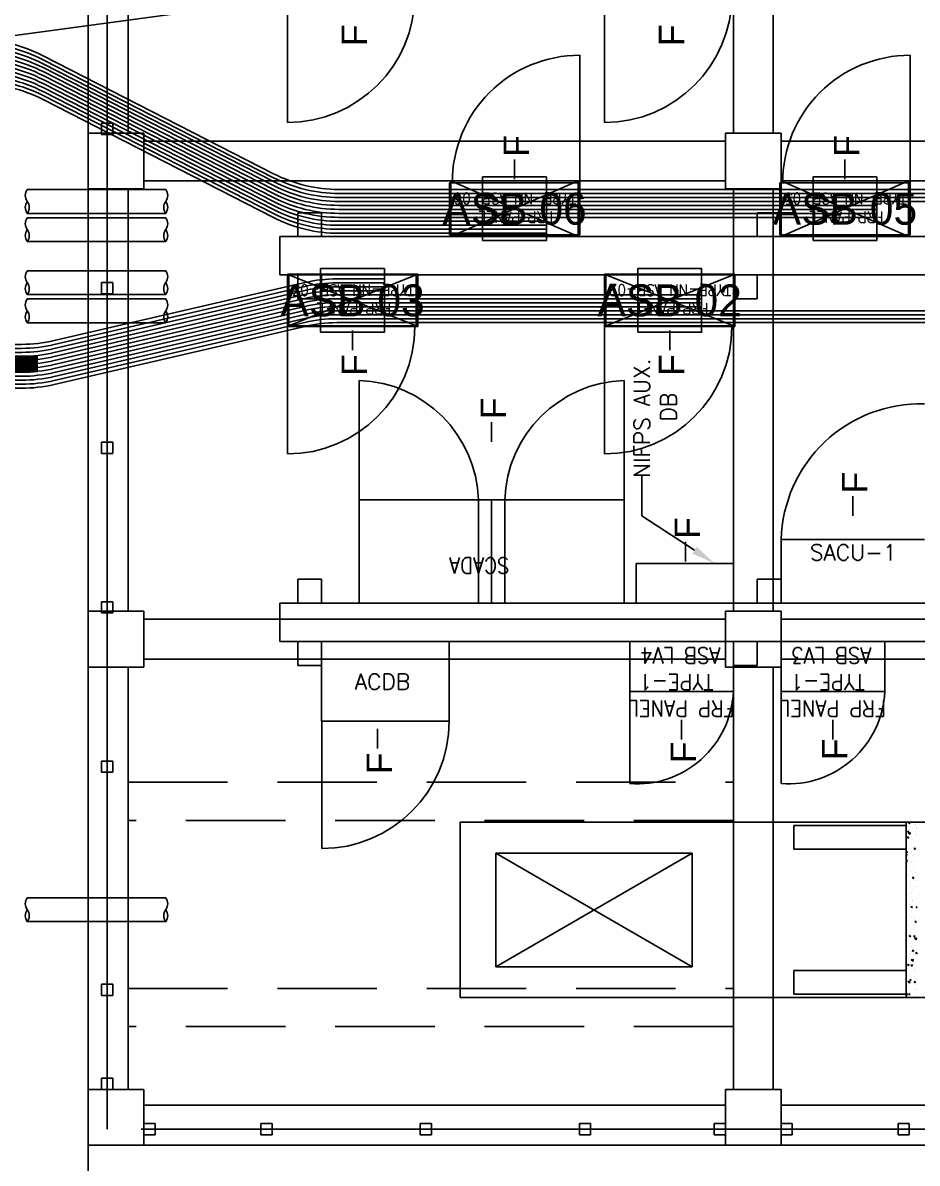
# Model space of a CAD drawing. Header units: metres. Extents: x 530177 to 530565, y 2673484 to 2673812.
# Drawn here: x 530359.53 to 530365.14, y 2673638.14 to 2673645.29 of the extents above; entities that cross this region are included whole.
import ezdxf
from ezdxf.enums import TextEntityAlignment as Align

# ---------------------------------------------------------------- set-up
doc = ezdxf.new("R2010")
doc.units = ezdxf.units.M
for name, pattern in [('DASHED', [0.75, 0.5, -0.25]), ('DASHED2', [0.375, 0.25, -0.125]), ('HIDDEN', [0.375, 0.25, -0.125]), ('PHANTOM', [63.5, 31.75, -6.35, 6.35, -6.35, 6.35, -6.35])]:
    doc.linetypes.add(name, pattern=pattern)
for name, color, linetype in [('1', 5, 'Continuous'), ('Excavation', 7, 'Continuous'), ('IDT', 7, 'Continuous'), ('LT Cable(AG) INV to LT Panel BL-21', 2, 'Continuous')]:
    doc.layers.add(name, color=color, linetype=linetype)
doc.styles.add('Arial', font='arial.ttf')
doc.styles.add('RomanS', font='romans.shx')
doc.styles.get("Standard").update_dxf_attribs({"font": 'Adani Regular.ttf'})
doc.linetypes.add('FOUNDATION LAYOUT$0$FENCELINE1', pattern='A,6.35,-2.54,[133,ltypeshp.shx,S=2.54,R=0,X=-2.54,Y=0],-2.54,25.4', length=36.83)

# ---------------------------------------------------------------- blocks, each defined once
blk = doc.blocks.new('ASB')
at = {"layer": '1', "color": 5}
blk.add_lwpolyline([(-0.2, -0.2), (0.2, -0.2), (0.2, 0.2), (-0.2, 0.2)], close=True, dxfattribs=at)
at = {"layer": '1', "color": 7}
blk.add_attdef('ID', text='', height=0.2, dxfattribs=at).set_placement((0, 0), align=Align.MIDDLE_CENTER)
blk = doc.blocks.new('IDT')
at = {"layer": 'IDT', "color": 8}
for p, q in [((25.902, 18.4101), (29.552, 18.4101)), ((29.552, 18.0601), (29.552, 18.4101)), ((29.552, 18.4101), (29.902, 18.4101)), ((29.902, 18.4101), (29.902, 18.0601)), ((29.902, 18.4101), (33.552, 18.4101)), ((33.552, 18.0601), (33.552, 18.4101)), ((33.552, 18.4101), (33.902, 18.4101)), ((33.902, 18.4101), (33.902, 18.0601)), ((28.7481, 18.3453), (28.7481, 18.2753)), ((28.8181, 18.3453), (28.7481, 18.3453)), ((28.8181, 18.2753), (28.8181, 18.3453)), ((29.4822, 18.3453), (29.4822, 18.2753)), ((29.5522, 18.3453), (29.4822, 18.3453)), ((29.5522, 18.2753), (29.5522, 18.3453)), ((29.902, 18.3453), (29.902, 18.2753)), ((29.972, 18.3453), (29.902, 18.3453)), ((29.972, 18.2753), (29.972, 18.3453)), ((30.7481, 18.3453), (30.7481, 18.2753)), ((30.8181, 18.3453), (30.7481, 18.3453)), ((30.8181, 18.2753), (30.8181, 18.3453)), ((31.7481, 18.3453), (31.7481, 18.2753)), ((31.8181, 18.3453), (31.7481, 18.3453)), ((31.8181, 18.2753), (31.8181, 18.3453)), ((32.7481, 18.3453), (32.7481, 18.2753)), ((32.8181, 18.3453), (32.7481, 18.3453)), ((32.8181, 18.2753), (32.8181, 18.3453)), ((33.482, 18.3453), (33.482, 18.2753)), ((33.552, 18.3453), (33.482, 18.3453)), ((33.552, 18.2753), (33.552, 18.3453)), ((28.7481, 18.2753), (28.8181, 18.2753)), ((29.4822, 18.2753), (29.5522, 18.2753)), ((29.902, 18.2753), (29.972, 18.2753)), ((30.7481, 18.2753), (30.8181, 18.2753)), ((31.7481, 18.2753), (31.8181, 18.2753)), ((32.7481, 18.2753), (32.8181, 18.2753)), ((33.482, 18.2753), (33.552, 18.2753)), ((25.902, 18.1601), (29.552, 18.1601)), ((29.902, 18.1601), (33.552, 18.1601)), ((29.902, 18.0601), (29.552, 18.0601)), ((29.602, 15.4101), (29.602, 18.0601)), ((29.852, 15.4101), (29.852, 18.0601)), ((33.902, 18.0601), (33.552, 18.0601)), ((33.652, 15.4101), (33.652, 18.0601)), ((33.7481, 18.0601), (33.7481, 17.9901)), ((33.8181, 18.0601), (33.7481, 18.0601)), ((33.8181, 17.9901), (33.8181, 18.0601)), ((33.902, 15.4101), (33.902, 18.0601)), ((33.7481, 17.9901), (33.8181, 17.9901)), ((27.267, 17.4829), (28.767, 17.4829)), ((28.767, 17.4829), (28.767, 16.3829)), ((33.7481, 17.4703), (33.7481, 17.4003)), ((33.8181, 17.4703), (33.7481, 17.4703)), ((33.8181, 17.4003), (33.8181, 17.4703)), ((33.7481, 17.4003), (33.8181, 17.4003)), ((30.1117, 16.5771), (30.1117, 17.2916)), ((30.1117, 17.2916), (31.3439, 17.2916)), ((31.3439, 16.5771), (30.1117, 17.2916)), ((30.1117, 16.5771), (31.3439, 17.2916)), ((31.3439, 17.2916), (31.3439, 16.5771)), ((31.3439, 16.5771), (30.1117, 16.5771)), ((29.852, 16.4349), (29.852, 15.7954)), ((28.767, 16.3829), (27.267, 16.3829)), ((33.652, 16.1329), (33.652, 16.1329)), ((33.7481, 16.0703), (33.7481, 16.0003)), ((33.8181, 16.0703), (33.7481, 16.0703)), ((33.8181, 16.0003), (33.8181, 16.0703)), ((33.7481, 16.0003), (33.8181, 16.0003)), ((29.552, 15.0601), (29.552, 15.4101)), ((29.552, 15.4101), (29.902, 15.4101)), ((29.702, 15.3997), (29.702, 15.2497)), ((29.852, 15.3997), (29.702, 15.3997)), ((29.852, 15.2497), (29.852, 15.3997)), ((29.902, 15.4101), (29.902, 15.0601)), ((32.4369, 15.3997), (32.4369, 15.2497)), ((32.5869, 15.3997), (32.4369, 15.3997)), ((32.5869, 15.2497), (32.5869, 15.3997)), ((33.552, 15.0601), (33.552, 15.4101)), ((33.552, 15.4101), (33.902, 15.4101)), ((33.902, 15.4101), (33.902, 15.0601)), ((25.902, 15.3601), (29.552, 15.3601)), ((29.902, 15.3601), (33.552, 15.3601)), ((26.802, 15.2497), (32.6992, 15.2497)), ((29.702, 15.2497), (29.852, 15.2497)), ((32.4369, 15.2497), (32.5869, 15.2497)), ((32.6992, 15.2497), (32.6992, 15.0097)), ((25.902, 15.1101), (29.552, 15.1101)), ((29.902, 15.1101), (33.552, 15.1101)), ((29.902, 15.0601), (29.552, 15.0601)), ((29.602, 12.4101), (29.602, 15.0601)), ((29.852, 12.4101), (29.852, 15.0601)), ((33.902, 15.0601), (33.552, 15.0601)), ((33.652, 12.4101), (33.652, 15.0601)), ((33.7481, 15.0703), (33.7481, 15.0003)), ((33.8181, 15.0703), (33.7481, 15.0703)), ((33.8181, 15.0003), (33.8181, 15.0703)), ((33.902, 12.4101), (33.902, 15.0601)), ((32.6992, 15.0097), (26.802, 15.0097)), ((29.552, 15.0097), (29.552, 14.8597)), ((29.702, 15.0097), (29.552, 15.0097)), ((29.702, 14.8597), (29.702, 15.0097)), ((31.2873, 14.3618), (31.2873, 15.0097)), ((31.3698, 14.3618), (31.3698, 15.0097)), ((31.4523, 14.3618), (31.4523, 15.0097)), ((32.4369, 15.0097), (32.4369, 14.8597)), ((32.5869, 15.0097), (32.4369, 15.0097)), ((32.5869, 14.8597), (32.5869, 15.0097)), ((33.7481, 15.0003), (33.8181, 15.0003)), ((29.552, 14.8597), (29.702, 14.8597)), ((32.4369, 14.8597), (32.5869, 14.8597)), ((33.7481, 14.0703), (33.7481, 14.0003)), ((33.8181, 14.0703), (33.7481, 14.0703)), ((33.8181, 14.0003), (33.8181, 14.0703)), ((33.7481, 14.0003), (33.8181, 14.0003)), ((29.843, 13.2732), (30.661, 13.2732)), ((29.843, 12.9462), (29.843, 13.2732)), ((29.852, 12.9497), (29.852, 13.2697)), ((29.852, 13.2697), (30.652, 13.2697)), ((30.652, 13.2697), (29.852, 12.9497)), ((30.652, 12.9497), (29.852, 13.2697)), ((30.652, 13.2697), (30.652, 12.9497)), ((30.661, 13.2732), (30.661, 12.9462)), ((31.8339, 13.2732), (32.6519, 13.2732)), ((31.8339, 12.9462), (31.8339, 13.2732)), ((31.8429, 12.9497), (31.8429, 13.2697)), ((31.8429, 13.2697), (32.6429, 13.2697)), ((31.8429, 12.9497), (32.6429, 13.2697)), ((31.8429, 13.2697), (32.6429, 12.9497)), ((32.6429, 13.2697), (32.6429, 12.9497)), ((32.6519, 13.2732), (32.6519, 12.9462)), ((29.702, 13.0997), (29.702, 12.9497)), ((29.852, 13.0997), (29.702, 13.0997)), ((29.852, 12.9497), (29.852, 13.0997)), ((32.4369, 13.0997), (32.4369, 12.9497)), ((32.5869, 13.0997), (32.4369, 13.0997)), ((32.5869, 12.9497), (32.5869, 13.0997)), ((33.7481, 13.0685), (33.7481, 12.9985)), ((33.8181, 13.0685), (33.7481, 13.0685)), ((33.8181, 12.9985), (33.8181, 13.0685)), ((33.7481, 12.9985), (33.8181, 12.9985)), ((32.6992, 12.9497), (26.802, 12.9497)), ((29.702, 12.9497), (29.852, 12.9497)), ((30.661, 12.9462), (29.843, 12.9462)), ((30.652, 12.9497), (29.852, 12.9497)), ((32.6519, 12.9462), (31.8339, 12.9462)), ((32.6429, 12.9497), (31.8429, 12.9497)), ((32.4369, 12.9497), (32.5869, 12.9497)), ((32.6993, 12.9497), (32.6993, 12.7097)), ((26.802, 12.7097), (32.6992, 12.7097)), ((28.743, 12.6984), (29.561, 12.6984)), ((28.743, 12.3714), (28.743, 12.6984)), ((28.752, 12.3601), (28.752, 12.7097)), ((28.752, 12.7097), (29.552, 12.7097)), ((29.552, 12.7097), (28.752, 12.3601)), ((29.552, 12.3601), (28.752, 12.7097)), ((29.552, 12.7097), (29.552, 12.3601)), ((29.552, 12.7097), (29.552, 12.5597)), ((29.702, 12.7097), (29.552, 12.7097)), ((29.561, 12.6984), (29.561, 12.3714)), ((29.702, 12.5597), (29.702, 12.7097)), ((30.817, 12.6984), (31.635, 12.6984)), ((30.817, 12.3714), (30.817, 12.6984)), ((30.826, 12.3601), (30.826, 12.7097)), ((30.826, 12.7097), (31.626, 12.7097)), ((30.826, 12.3601), (31.626, 12.7097)), ((30.826, 12.7097), (31.626, 12.3601)), ((31.626, 12.7097), (31.626, 12.3601)), ((31.635, 12.6984), (31.635, 12.3714)), ((32.4369, 12.7097), (32.4369, 12.5597)), ((32.5869, 12.7097), (32.4369, 12.7097)), ((32.5869, 12.5597), (32.5869, 12.7097)), ((29.552, 12.5597), (29.702, 12.5597)), ((32.4369, 12.5597), (32.5869, 12.5597)), ((29.552, 12.0601), (29.552, 12.4101)), ((29.552, 12.4101), (29.902, 12.4101)), ((29.902, 12.4101), (29.902, 12.0601)), ((33.552, 12.0601), (33.552, 12.4101)), ((33.552, 12.4101), (33.902, 12.4101)), ((33.902, 12.4101), (33.902, 12.0601)), ((25.902, 12.3601), (29.552, 12.3601)), ((29.561, 12.3714), (28.743, 12.3714)), ((29.552, 12.3601), (28.752, 12.3601)), ((29.902, 12.3601), (33.552, 12.3601)), ((31.635, 12.3714), (30.817, 12.3714)), ((31.626, 12.3601), (30.826, 12.3601)), ((25.902, 12.1101), (29.552, 12.1101)), ((29.902, 12.1101), (33.552, 12.1101)), ((29.902, 12.0601), (29.552, 12.0601)), ((29.602, 9.4101), (29.602, 12.0601)), ((29.852, 9.4101), (29.852, 12.0601)), ((33.902, 12.0601), (33.552, 12.0601)), ((33.652, 9.4101), (33.652, 12.0601)), ((33.7481, 12.0685), (33.7481, 11.9985)), ((33.8181, 12.0685), (33.7481, 12.0685)), ((33.8181, 11.9985), (33.8181, 12.0685)), ((33.902, 9.4101), (33.902, 12.0601)), ((33.7481, 11.9985), (33.8181, 11.9985))]:
    blk.add_line(p, q, dxfattribs=at)
at = {"layer": 'IDT', "color": 8, "linetype": 'DASHED2', "ltscale": 5}
for p, q in [((32.802, 18.4101), (33.902, 18.4101)), ((33.902, 18.4101), (33.902, 17.3101))]:
    blk.add_line(p, q, dxfattribs=at)
at = {"layer": 'IDT', "color": 8, "linetype": 'PHANTOM', "ltscale": 0.25}
for p, q in [((25.6331, 18.3103), (33.7831, 18.3103)), ((33.7831, 18.3103), (33.7831, 9.1603))]:
    blk.add_line(p, q, dxfattribs=at)
at = {"layer": 'IDT', "color": 8, "linetype": 'HIDDEN', "ltscale": 2.5}
for p, q in [((29.852, 17.6665), (33.652, 17.6665)), ((33.652, 17.4265), (29.852, 17.4265)), ((29.852, 16.3729), (33.652, 16.3729)), ((33.652, 16.1329), (29.852, 16.1329))]:
    blk.add_line(p, q, dxfattribs=at)
at = {"layer": 'IDT', "color": 8, "linetype": 'Continuous'}
for p, q in [((28.7046, 17.467), (28.7046, 17.467)), ((28.7423, 17.4815), (28.7423, 17.4815)), ((28.7461, 17.469), (28.7454, 17.4614)), ((28.7454, 17.4616), (28.7533, 17.463)), ((28.7461, 17.469), (28.7534, 17.4629)), ((28.755, 17.4827), (28.755, 17.4827)), ((28.7641, 17.4682), (28.7599, 17.4619)), ((28.7599, 17.4619), (28.767, 17.4595)), ((28.7642, 17.4682), (28.767, 17.4608)), ((28.7017, 17.3992), (28.7017, 17.3992)), ((28.7028, 17.435), (28.7028, 17.435)), ((28.713, 17.3924), (28.7088, 17.3861)), ((28.7131, 17.3924), (28.7165, 17.3835)), ((28.7388, 17.4334), (28.7388, 17.4334)), ((28.7472, 17.3928), (28.7455, 17.3815)), ((28.7465, 17.4497), (28.7465, 17.4497)), ((28.7472, 17.3928), (28.7575, 17.3829)), ((28.7521, 17.4149), (28.7521, 17.4149)), ((28.7528, 17.4016), (28.7528, 17.4016)), ((28.759, 17.4541), (28.759, 17.4541)), ((28.6989, 17.3314), (28.6989, 17.3314)), ((28.7046, 17.3708), (28.7046, 17.3708)), ((28.7088, 17.3861), (28.7164, 17.3835)), ((28.7133, 17.3548), (28.7133, 17.3548)), ((28.7175, 17.323), (28.7175, 17.323)), ((28.7381, 17.3779), (28.7374, 17.3703)), ((28.7374, 17.3705), (28.7454, 17.3719)), ((28.7381, 17.3779), (28.7454, 17.3718)), ((28.7454, 17.3815), (28.7575, 17.3829)), ((28.7469, 17.3692), (28.7469, 17.3692)), ((28.7492, 17.3471), (28.7492, 17.3471)), ((28.7634, 17.3214), (28.7634, 17.3214)), ((28.7663, 17.3739), (28.7663, 17.3739)), ((28.7087, 17.3112), (28.7087, 17.3112)), ((28.7141, 17.3048), (28.7141, 17.3048)), ((28.7238, 17.2749), (28.7238, 17.2749)), ((28.7244, 17.246), (28.7365, 17.2474)), ((28.7262, 17.2573), (28.7245, 17.246)), ((28.7262, 17.2572), (28.7365, 17.2473)), ((28.7294, 17.2794), (28.7374, 17.2808)), ((28.7301, 17.2868), (28.7295, 17.2792)), ((28.7301, 17.2868), (28.7374, 17.2807)), ((28.7464, 17.2793), (28.7464, 17.2793)), ((28.754, 17.2857), (28.7497, 17.2794)), ((28.7497, 17.2794), (28.7574, 17.2768)), ((28.754, 17.2857), (28.7574, 17.2768)), ((28.7564, 17.3032), (28.7564, 17.3032)), ((28.7634, 17.3061), (28.7634, 17.3061)), ((28.7028, 17.2099), (28.6986, 17.2036)), ((28.6986, 17.2036), (28.7063, 17.201)), ((28.7029, 17.2099), (28.7063, 17.201)), ((28.7214, 17.2371), (28.7214, 17.2371)), ((28.7222, 17.1957), (28.7215, 17.1881)), ((28.7215, 17.1883), (28.7294, 17.1898)), ((28.7222, 17.1957), (28.7295, 17.1896)), ((28.7231, 17.2396), (28.7231, 17.2396)), ((28.7312, 17.1754), (28.7312, 17.1754)), ((28.7344, 17.1947), (28.7344, 17.1947)), ((28.7435, 17.2115), (28.7435, 17.2115)), ((28.7606, 17.2383), (28.7606, 17.2383)), ((28.7653, 17.238), (28.7653, 17.238)), ((28.6984, 17.111), (28.6984, 17.111)), ((28.7052, 17.1217), (28.7034, 17.1104)), ((28.7034, 17.1104), (28.7155, 17.1118)), ((28.7051, 17.1217), (28.7155, 17.1118)), ((28.7062, 17.1326), (28.7062, 17.1326)), ((28.7142, 17.1046), (28.7135, 17.097)), ((28.7142, 17.1046), (28.7215, 17.0985)), ((28.7341, 17.1631), (28.7341, 17.1631)), ((28.7386, 17.1629), (28.7386, 17.1629)), ((28.7438, 17.1032), (28.7395, 17.0969)), ((28.7407, 17.1438), (28.7407, 17.1438)), ((28.7407, 17.1095), (28.7407, 17.1095)), ((28.7439, 17.1032), (28.7473, 17.0943)), ((28.7449, 17.1148), (28.7449, 17.1148)), ((28.7548, 17.1027), (28.7548, 17.1027)), ((28.7577, 17.1705), (28.7577, 17.1705)), ((28.7054, 17.068), (28.7054, 17.068)), ((28.7074, 17.0458), (28.7074, 17.0458)), ((28.7096, 17.0362), (28.7096, 17.0362)), ((28.7135, 17.0972), (28.7215, 17.0987)), ((28.7189, 17.0586), (28.7189, 17.0586)), ((28.7378, 17.076), (28.7378, 17.076)), ((28.7395, 17.0969), (28.7472, 17.0943)), ((28.7468, 17.089), (28.7468, 17.089)), ((28.7497, 17.0443), (28.7497, 17.0443)), ((28.752, 17.0349), (28.752, 17.0349)), ((28.7555, 17.0346), (28.7555, 17.0346)), ((28.7062, 17.0135), (28.7055, 17.006)), ((28.7055, 17.0061), (28.7135, 17.0076)), ((28.7062, 17.0135), (28.7135, 17.0074)), ((28.7155, 16.9817), (28.7155, 16.9817)), ((28.7159, 16.9881), (28.7159, 16.9881)), ((28.7316, 16.9845), (28.7316, 16.9845)), ((28.7349, 17.0082), (28.7349, 17.0082)), ((28.7491, 16.9671), (28.7491, 16.9671)), ((28.7578, 16.9801), (28.7578, 16.9801)), ((28.7595, 17.0149), (28.7595, 17.0149)), ((28.7597, 17.0028), (28.7597, 17.0028)), ((28.6976, 16.915), (28.7055, 16.9165)), ((28.6982, 16.9225), (28.7055, 16.9163)), ((28.725, 16.9157), (28.725, 16.9157)), ((28.7265, 16.9079), (28.7265, 16.9079)), ((28.7336, 16.9207), (28.7294, 16.9144)), ((28.7294, 16.9144), (28.737, 16.9118)), ((28.7321, 16.9404), (28.7321, 16.9404)), ((28.7337, 16.9207), (28.7371, 16.9118)), ((28.7443, 16.9104), (28.7443, 16.9104)), ((28.7463, 16.8993), (28.7463, 16.8993)), ((28.766, 16.9547), (28.766, 16.9547)), ((28.6999, 16.8619), (28.6999, 16.8619)), ((28.7292, 16.8726), (28.7292, 16.8726)), ((28.7306, 16.8761), (28.7306, 16.8761)), ((28.734, 16.8505), (28.734, 16.8505)), ((28.737, 16.828), (28.737, 16.828)), ((28.7434, 16.8316), (28.7434, 16.8316)), ((28.7571, 16.8364), (28.7571, 16.8364)), ((28.6998, 16.7879), (28.6998, 16.7879)), ((28.7016, 16.7494), (28.7016, 16.7494)), ((28.7126, 16.7879), (28.7126, 16.7879)), ((28.7263, 16.8048), (28.7263, 16.8048)), ((28.7405, 16.7638), (28.7405, 16.7638)), ((28.7421, 16.7863), (28.7421, 16.7863)), ((28.7475, 16.7478), (28.7475, 16.7478)), ((28.708, 16.7013), (28.708, 16.7013)), ((28.7094, 16.7219), (28.7094, 16.7219)), ((28.7235, 16.7382), (28.7192, 16.7318)), ((28.7192, 16.7318), (28.7269, 16.7293)), ((28.7235, 16.7381), (28.7269, 16.7292)), ((28.7235, 16.737), (28.7235, 16.737)), ((28.7253, 16.7138), (28.7253, 16.7138)), ((28.7377, 16.696), (28.7377, 16.696)), ((28.7516, 16.7204), (28.7516, 16.7204)), ((28.7517, 16.716), (28.7517, 16.716)), ((28.7177, 16.6014), (28.7177, 16.6014)), ((28.7183, 16.6567), (28.7183, 16.6567)), ((28.7185, 16.6211), (28.7185, 16.6211)), ((28.7206, 16.6692), (28.7206, 16.6692)), ((28.7348, 16.6282), (28.7348, 16.6282)), ((28.738, 16.6397), (28.738, 16.6397)), ((28.758, 16.6679), (28.758, 16.6679)), ((28.7644, 16.6315), (28.7602, 16.6251)), ((28.7602, 16.6251), (28.767, 16.6228)), ((28.7606, 16.6552), (28.7606, 16.6552)), ((28.7645, 16.6314), (28.767, 16.6248)), ((28.7133, 16.5556), (28.709, 16.5493)), ((28.709, 16.5493), (28.7167, 16.5468)), ((28.7133, 16.5556), (28.7168, 16.5467)), ((28.7149, 16.5336), (28.7149, 16.5336)), ((28.7227, 16.5893), (28.7227, 16.5893)), ((28.7264, 16.5926), (28.7264, 16.5926)), ((28.729, 16.5412), (28.729, 16.5412)), ((28.7319, 16.5604), (28.7319, 16.5604)), ((28.7508, 16.5657), (28.7508, 16.5657)), ((28.7619, 16.5757), (28.7612, 16.5681)), ((28.7612, 16.5683), (28.767, 16.5693)), ((28.7619, 16.5757), (28.767, 16.5714)), ((28.764, 16.5851), (28.767, 16.5855)), ((28.7658, 16.5964), (28.7641, 16.5851)), ((28.7658, 16.5964), (28.767, 16.5952)), ((28.7026, 16.4629), (28.7026, 16.4629)), ((28.712, 16.4658), (28.712, 16.4658)), ((28.7291, 16.4926), (28.7291, 16.4926)), ((28.7359, 16.5266), (28.7359, 16.5266)), ((28.7396, 16.461), (28.7396, 16.461)), ((28.7448, 16.4609), (28.7431, 16.4496)), ((28.7448, 16.4608), (28.7551, 16.4509)), ((28.7449, 16.4614), (28.7449, 16.4614)), ((28.7532, 16.4772), (28.7612, 16.4786)), ((28.7539, 16.4846), (28.7533, 16.477)), ((28.7539, 16.4846), (28.7612, 16.4785)), ((28.7635, 16.4916), (28.7635, 16.4916)), ((28.7, 16.4145), (28.7, 16.4145)), ((28.7004, 16.4228), (28.7004, 16.4228)), ((28.7091, 16.398), (28.7091, 16.398)), ((28.7107, 16.3988), (28.7107, 16.3988)), ((28.7262, 16.4248), (28.7262, 16.4248)), ((28.743, 16.4496), (28.7551, 16.451)), ((28.7438, 16.4292), (28.7438, 16.4292)), ((28.746, 16.3935), (28.7453, 16.3859)), ((28.7453, 16.3861), (28.7532, 16.3876)), ((28.746, 16.3935), (28.7533, 16.3874)), ((28.7543, 16.4489), (28.75, 16.4426)), ((28.75, 16.4426), (28.7577, 16.44)), ((28.753, 16.3973), (28.753, 16.3973)), ((28.7543, 16.4489), (28.7577, 16.44)), ((28.7501, 16.3811), (28.7501, 16.3811))]:
    blk.add_line(p, q, dxfattribs=at)
at = {"layer": 'IDT', "color": 7}
for p, q in [((29.4722, 17.4629), (28.767, 17.4629)), ((28.767, 17.4629), (28.767, 17.3133)), ((29.4722, 17.3133), (29.4722, 17.4629)), ((28.767, 17.3133), (29.4722, 17.3133)), ((28.767, 16.4038), (28.767, 16.5533)), ((28.767, 16.5533), (29.4722, 16.5533)), ((29.4722, 16.5533), (29.4722, 16.4038)), ((29.4722, 16.4038), (28.767, 16.4038)), ((32.0863, 15.8484), (32.0863, 15.9209)), ((29.227, 15.7932), (29.227, 15.8658)), ((30.177, 15.7932), (30.177, 15.8657)), ((32.0863, 15.7973), (32.0863, 15.8484)), ((29.227, 15.7421), (29.227, 15.7932)), ((30.177, 15.7421), (30.177, 15.7932)), ((31.6365, 15.7486), (32.4369, 15.7497)), ((31.6365, 15.2497), (31.6365, 15.7486)), ((32.4369, 15.7497), (32.4369, 15.2497)), ((28.902, 15.5637), (29.552, 15.5637)), ((28.902, 15.2497), (28.902, 15.5637)), ((29.552, 15.5637), (29.552, 15.2497)), ((29.852, 15.5637), (30.502, 15.5637)), ((29.852, 15.2497), (29.852, 15.5637)), ((30.502, 15.5637), (30.502, 15.2497)), ((29.552, 15.2497), (28.902, 15.2497)), ((30.502, 15.2497), (29.852, 15.2497)), ((32.4369, 15.2497), (31.6365, 15.2497)), ((29.552, 15.0097), (28.652, 15.0097)), ((29.552, 14.6097), (29.552, 15.0097)), ((29.852, 15.0097), (30.462, 15.0097)), ((29.852, 14.7597), (29.852, 15.0097)), ((30.462, 15.0097), (30.462, 14.7597)), ((30.5375, 15.0097), (32.202, 15.0097)), ((30.5375, 14.3618), (30.5375, 15.0097)), ((32.202, 15.0097), (32.202, 14.3618)), ((30.462, 14.7597), (29.852, 14.7597)), ((30.1529, 14.748), (30.1529, 14.6969)), ((30.1529, 14.6969), (30.1529, 14.6243)), ((28.652, 14.6097), (29.552, 14.6097)), ((29.102, 14.4621), (29.102, 14.4109)), ((29.102, 14.4109), (29.102, 14.3384)), ((32.202, 14.3618), (30.5375, 14.3618)), ((31.3698, 13.9969), (31.3698, 13.9457)), ((31.3698, 13.9457), (31.3698, 13.8732)), ((30.252, 13.3493), (30.252, 13.4218)), ((32.2429, 13.3493), (32.2429, 13.4218)), ((30.252, 13.2982), (30.252, 13.3493)), ((32.2429, 13.2982), (32.2429, 13.3493)), ((29.843, 13.2732), (30.661, 13.2732)), ((29.843, 12.9462), (29.843, 13.2732)), ((30.661, 13.2732), (30.661, 12.9462)), ((31.8339, 13.2732), (32.6519, 13.2732)), ((31.8339, 12.9462), (31.8339, 13.2732)), ((32.6519, 13.2732), (32.6519, 12.9462)), ((30.661, 12.9462), (29.843, 12.9462)), ((32.6519, 12.9462), (31.8339, 12.9462)), ((28.743, 12.6984), (29.561, 12.6984)), ((28.743, 12.3714), (28.743, 12.6984)), ((29.561, 12.6984), (29.561, 12.3714)), ((30.817, 12.6984), (31.635, 12.6984)), ((30.817, 12.3714), (30.817, 12.6984)), ((31.635, 12.6984), (31.635, 12.3714)), ((29.561, 12.3714), (28.743, 12.3714)), ((29.152, 12.3497), (29.152, 12.2985)), ((31.635, 12.3714), (30.817, 12.3714)), ((31.226, 12.3497), (31.226, 12.2985)), ((29.152, 12.2985), (29.152, 12.226)), ((31.226, 12.2985), (31.226, 12.226))]:
    blk.add_line(p, q, dxfattribs=at)
at = {"layer": 'IDT', "color": 124}
for p, q in [((34.2845, 17.0079), (33.4155, 17.0079)), ((33.4155, 17.0079), (34.2845, 17.0079)), ((33.4155, 16.8579), (34.2845, 16.8579)), ((34.2845, 16.8579), (33.4155, 16.8579)), ((34.2845, 13.2505), (33.4155, 13.2505)), ((33.4155, 13.2505), (34.2845, 13.2505)), ((33.4155, 13.1005), (34.2845, 13.1005)), ((34.2845, 13.1005), (33.4155, 13.1005)), ((34.2845, 13.0734), (33.4155, 13.0734)), ((33.4155, 13.0734), (34.2845, 13.0734)), ((33.4155, 12.9234), (34.2845, 12.9234)), ((34.2845, 12.9234), (33.4155, 12.9234)), ((34.2845, 12.7409), (33.4155, 12.7409)), ((33.4155, 12.7409), (34.2845, 12.7409)), ((33.4155, 12.5909), (34.2845, 12.5909)), ((34.2845, 12.5909), (33.4155, 12.5909)), ((34.2845, 12.5638), (33.4155, 12.5638)), ((33.4155, 12.5638), (34.2845, 12.5638)), ((33.4155, 12.4138), (34.2845, 12.4138)), ((34.2845, 12.4138), (33.4155, 12.4138))]:
    blk.add_line(p, q, dxfattribs=at)
at = {"layer": 'IDT', "color": 8, "linetype": 'DASHED', "ltscale": 5}
for p, q in [((32.4365, 16.5497), (32.4365, 15.7497)), ((29.552, 15.5637), (29.552, 16.1417)), ((30.502, 15.5637), (30.502, 16.1417)), ((32.3927, 15.7497), (31.6365, 15.7497)), ((32.4365, 15.7497), (32.3927, 15.7497)), ((28.652, 14.6097), (29.552, 14.6097)), ((30.5375, 13.6118), (30.5375, 14.3618)), ((32.202, 13.6118), (32.202, 14.3618)), ((30.661, 14.0732), (30.661, 13.2732)), ((32.6519, 14.0732), (32.6519, 13.2732)), ((30.5375, 13.6118), (30.5375, 13.6118)), ((32.202, 13.6118), (32.202, 13.6118)), ((30.6172, 13.2732), (29.861, 13.2732)), ((30.661, 13.2732), (30.6172, 13.2732)), ((32.6081, 13.2732), (31.8519, 13.2732)), ((32.6519, 13.2732), (32.6081, 13.2732)), ((28.743, 11.5714), (28.743, 12.3714)), ((28.743, 12.3714), (28.7869, 12.3714)), ((28.7869, 12.3714), (29.543, 12.3714)), ((30.817, 11.5714), (30.817, 12.3714)), ((30.817, 12.3714), (30.8609, 12.3714)), ((30.8609, 12.3714), (31.617, 12.3714)), ((30.661, 11.9932), (30.661, 11.1932)), ((32.6519, 11.9932), (32.6519, 11.1932))]:
    blk.add_line(p, q, dxfattribs=at)
at = {"layer": 'IDT', "color": 8, "linetype": 'ByBlock', "lineweight": -2, "ltscale": 0.1}
for p, q in [((30.096, 14.6774), (30.426, 14.4611)), ((30.426, 14.4611), (30.426, 14.2072))]:
    blk.add_line(p, q, dxfattribs=at)
at = {"layer": 'IDT', "color": 7, "linetype": 'FOUNDATION LAYOUT$0$FENCELINE1', "ltscale": 0.01}
blk.add_lwpolyline([(33.902, 18.4101), (33.9018, 22.4854), (21.4107, 22.4854)], dxfattribs=at)
at = {"layer": 'IDT', "color": 8}
blk.add_lwpolyline([(31.567, 17.4829), (31.567, 16.3829), (28.767, 16.3829), (28.767, 17.4829)], close=True, dxfattribs=at)
at = {"layer": 'IDT', "color": 124}
for centre, start, end in [((33.4653, 16.9704), 143.02764, 216.97236), ((33.3657, 16.9704), 323.02764, 36.97236), ((34.3344, 16.9704), 143.02764, 216.97236), ((34.2347, 16.9704), 323.02764, 36.97236), ((33.4653, 16.8954), 143.02764, 216.97236), ((34.2347, 16.8954), 323.02764, 36.97236), ((33.4653, 13.213), 143.02764, 216.97236), ((33.3657, 13.213), 323.02764, 36.97236), ((34.3344, 13.213), 143.02764, 216.97236), ((34.2347, 13.213), 323.02764, 36.97236), ((33.4653, 13.138), 143.02764, 216.97236), ((34.2347, 13.138), 323.02764, 36.97236), ((33.4653, 13.0359), 143.02764, 216.97236), ((33.3657, 13.0359), 323.02764, 36.97236), ((34.3344, 13.0359), 143.02764, 216.97236), ((34.2347, 13.0359), 323.02764, 36.97236), ((33.4653, 12.9609), 143.02764, 216.97236), ((34.2347, 12.9609), 323.02764, 36.97236), ((33.4653, 12.7034), 143.02764, 216.97236), ((33.3657, 12.7034), 323.02764, 36.97236), ((34.3344, 12.7034), 143.02764, 216.97236), ((34.2347, 12.7034), 323.02764, 36.97236), ((33.4653, 12.6284), 143.02764, 216.97236), ((34.2347, 12.6284), 323.02764, 36.97236), ((33.4653, 12.5263), 143.02764, 216.97236), ((33.3657, 12.5263), 323.02764, 36.97236), ((34.3344, 12.5263), 143.02764, 216.97236), ((34.2347, 12.5263), 323.02764, 36.97236), ((33.4653, 12.4513), 143.02764, 216.97236), ((34.2347, 12.4513), 323.02764, 36.97236)]:
    blk.add_arc(centre, 0.0624, start, end, dxfattribs=at)
at = {"layer": 'IDT', "color": 8, "linetype": 'DASHED', "ltscale": 5}
for centre, radius, start, end in [((32.4365, 15.7497), 0.8, 90, 180), ((29.5075, 15.5373), 0.606, 85.7856, 177.50336), ((30.4575, 15.5373), 0.606, 85.7856, 177.50336), ((28.6771, 14.6339), 0.8753, 268.36148, 358.41918), ((30.512, 14.3876), 0.7761, 271.87815, 358.10123), ((29.6994, 14.7411), 1.4413, 344.74337, 344.78968), ((32.2275, 14.3876), 0.7761, 181.89877, 268.12185), ((30.661, 13.2732), 0.8, 90, 180), ((32.6519, 13.2732), 0.8, 90, 180), ((28.743, 12.3714), 0.8, 270, 0), ((30.817, 12.3714), 0.8, 270, 0), ((30.661, 11.1932), 0.8, 90, 180), ((32.6519, 11.1932), 0.8, 90, 180)]:
    blk.add_arc(centre, radius, start, end, dxfattribs=at)
at = {"layer": 'IDT', "color": 8, "ltscale": 0.1}
blk.add_solid([(30.0823, 14.6565), (29.9705, 14.7597), (30.1097, 14.6983)], dxfattribs=at)
at = {"layer": 'IDT', "color": 7, "style": 'Arial'}
for p in [(31.9951, 16.0827), (29.1358, 15.9961), (30.0858, 16.0139), (30.0617, 14.6072), (29.0108, 14.3212), (31.2786, 13.856), (30.1608, 13.5836), (32.1517, 13.5836), (29.0608, 12.2089), (31.1348, 12.2089), (30.1608, 11.5145), (32.1517, 11.5145)]:
    blk.add_text('F', height=0.16, rotation=270, dxfattribs=at).set_placement(p)
at = {"layer": 'IDT', "color": 7, "style": 'RomanS', "width": 0.9}
for s, height, p in [('FRP PANEL', 0.1, (28.8934, 15.6209)), ('FRP PANEL', 0.1, (29.8434, 15.6209)), ('TYPE-1', 0.1, (29.0282, 15.4542)), ('TYPE-1', 0.1, (29.9782, 15.4542)), ('ASB LV3', 0.1, (28.9864, 15.2876)), ('ASB LV4', 0.1, (29.9342, 15.2876)), ('SCADA', 0.1, (31.2586, 14.724)), ('FRP PANEL', 0.07, (30.0088, 13.1269)), ('FRP PANEL', 0.07, (31.9997, 13.1269)), ('TYPE-NN ASB-02', 0.07, (29.8647, 13.0102)), ('TYPE-NN ASB-03', 0.07, (31.8556, 13.0102)), ('FRP PANEL', 0.07, (28.9088, 12.5521)), ('FRP PANEL', 0.07, (30.9828, 12.5521)), ('TYPE-NN ASB-05', 0.07, (28.7647, 12.4354)), ('TYPE-NN ASB-06', 0.07, (30.8387, 12.4354))]:
    blk.add_text(s, height=height, dxfattribs=at).set_placement(p)
at = {"layer": 'IDT', "color": 7, "ltscale": 0.1, "style": 'RomanS'}
for s, p in [('ACDB', (32.2286, 15.5521)), ('SACU-1', (29.3715, 14.7409))]:
    blk.add_text(s, height=0.1, rotation=180, dxfattribs=at).set_placement(p)
at = {"layer": 'IDT', "color": 8, "style": 'RomanS'}
for s, p in [('NIFPS AUX.', (30.376, 14.2243)), (' DB', (30.2093, 13.9386))]:
    blk.add_text(s, height=0.1, rotation=270, dxfattribs=at).set_placement(p)

msp = doc.modelspace()

# ---------------------------------------------------------------- linework, layer by layer
at = {"layer": 'Excavation', "color": 3, "const_width": 0.1}
msp.add_lwpolyline([(530359.6227, 2673643.1523), (530354.8433, 2673643.1523), (530354.8433, 2673625.3466)], dxfattribs=at)
at = {"layer": 'LT Cable(AG) INV to LT Panel BL-21'}
for points in [[(530365.9443, 2673645.4775), (530361.4577, 2673645.4775, 0.034059), (530361.3355, 2673645.4692), (530359.5219, 2673645.2207, -0.034059), (530359.3997, 2673645.2124), (530352.7558, 2673645.2124, 0.414214), (530351.8558, 2673644.3124), (530351.8558, 2673625.4125, 0.02362), (530351.8598, 2673625.3276), (530351.9118, 2673624.779, -0.02362), (530351.9158, 2673624.6941), (530351.9158, 2673624.0747), (530337.9738, 2673624.0747, -0.414214), (530337.0738, 2673624.9747), (530337.0738, 2673653.1747, 0.414214), (530336.1738, 2673654.0747), (530308.8936, 2673654.0747, -0.414214), (530307.9936, 2673654.9747), (530307.9936, 2673655.1878)], [(530366.8283, 2673644.2243), (530361.5106, 2673644.2243, -0.118831), (530361.1005, 2673644.3232), (530359.6542, 2673645.0635, 0.118831), (530359.2442, 2673645.1624), (530352.8058, 2673645.1624, 0.414214), (530351.9058, 2673644.2624), (530351.9058, 2673625.4149, 0.02362), (530351.9098, 2673625.33), (530351.9618, 2673624.7814, -0.02362), (530351.9658, 2673624.6965), (530351.9658, 2673624.0247), (530337.9238, 2673624.0247, -0.414214), (530337.0238, 2673624.9247), (530337.0238, 2673630.6247, 0.414214), (530336.1238, 2673631.5247), (530211.7176, 2673631.5247, -0.414214), (530210.8176, 2673632.4247), (530210.8176, 2673632.6878)], [(530366.8283, 2673644.2493), (530361.5106, 2673644.2493, -0.118831), (530361.1005, 2673644.3482), (530359.6542, 2673645.0885, 0.118831), (530359.2442, 2673645.1874), (530352.7808, 2673645.1874, 0.414214), (530351.8808, 2673644.2874), (530351.8808, 2673625.4137, 0.02362), (530351.8848, 2673625.3288), (530351.9368, 2673624.7802, -0.02362), (530351.9408, 2673624.6953), (530351.9408, 2673624.0497), (530337.9488, 2673624.0497, -0.414214), (530337.0488, 2673624.9497), (530337.0488, 2673630.6497, 0.414214), (530336.1488, 2673631.5497), (530308.8936, 2673631.5497, -0.414214), (530307.9936, 2673632.4497), (530307.9936, 2673632.6878)], [(530366.8283, 2673644.1743), (530361.5106, 2673644.1743, -0.118831), (530361.1005, 2673644.2732), (530359.6542, 2673645.0135, 0.118831), (530359.2442, 2673645.1124), (530352.8558, 2673645.1124, 0.414214), (530351.9558, 2673644.2124), (530351.9558, 2673625.4172, 0.02362), (530351.9598, 2673625.3323), (530352.0118, 2673624.7838, -0.02362), (530352.0158, 2673624.6989), (530352.0158, 2673609.8747, -0.414214), (530351.1158, 2673608.9747), (530244.1096, 2673608.9747, -0.414214), (530243.2096, 2673609.8747), (530243.2096, 2673610.1878)], [(530366.8283, 2673644.1993), (530361.5106, 2673644.1993, -0.118831), (530361.1005, 2673644.2982), (530359.6542, 2673645.0385, 0.118831), (530359.2442, 2673645.1374), (530352.8308, 2673645.1374, 0.414214), (530351.9308, 2673644.2374), (530351.9308, 2673625.416, 0.02362), (530351.9348, 2673625.3312), (530351.9868, 2673624.7826, -0.02362), (530351.9908, 2673624.6977), (530351.9908, 2673609.8997, -0.414214), (530351.0908, 2673608.9997), (530341.2856, 2673608.9997, -0.414214), (530340.3856, 2673609.8997), (530340.3856, 2673610.1878)], [(530364.8873, 2673644.1493), (530361.5106, 2673644.1493, -0.118831), (530361.1005, 2673644.2482), (530359.6542, 2673644.9885, 0.118831), (530359.2442, 2673645.0874), (530352.8808, 2673645.0874, 0.414214), (530351.9808, 2673644.1874), (530351.9808, 2673625.4184, 0.02362), (530351.9848, 2673625.3335), (530352.0368, 2673624.7849, -0.02362), (530352.0408, 2673624.7), (530352.0408, 2673579.8497, -0.414214), (530351.1408, 2673578.9497), (530341.2856, 2673578.9497, -0.414214), (530340.3856, 2673579.8497), (530340.3856, 2673580.1878)], [(530364.8873, 2673644.1243), (530361.5106, 2673644.1243, -0.118831), (530361.1005, 2673644.2232), (530359.6542, 2673644.9635, 0.118831), (530359.2442, 2673645.0624), (530352.9058, 2673645.0624, 0.414214), (530352.0058, 2673644.1624), (530352.0058, 2673625.4196, 0.02362), (530352.0098, 2673625.3347), (530352.0618, 2673624.7861, -0.02362), (530352.0658, 2673624.7012), (530352.0658, 2673579.8247, -0.414214), (530351.1658, 2673578.9247), (530244.1096, 2673578.9247, -0.414214), (530243.2096, 2673579.8247), (530243.2096, 2673580.1878)], [(530364.8873, 2673644.0743), (530361.5106, 2673644.0743, -0.118831), (530361.1005, 2673644.1732), (530359.6542, 2673644.9135, 0.118831), (530359.2442, 2673645.0124), (530352.9558, 2673645.0124, 0.414214), (530352.0558, 2673644.1124), (530352.0558, 2673625.422, 0.02362), (530352.0598, 2673625.3371), (530352.1118, 2673624.7885, -0.02362), (530352.1158, 2673624.7036), (530352.1158, 2673557.2747, -0.414214), (530351.2158, 2673556.3747), (530244.1096, 2673556.3747, -0.414214), (530243.2096, 2673557.2747), (530243.2096, 2673557.6878)], [(530364.8873, 2673644.0993), (530361.5106, 2673644.0993, -0.118831), (530361.1005, 2673644.1982), (530359.6542, 2673644.9385, 0.118831), (530359.2442, 2673645.0374), (530352.9308, 2673645.0374, 0.414214), (530352.0308, 2673644.1374), (530352.0308, 2673625.4208, 0.02362), (530352.0348, 2673625.3359), (530352.0868, 2673624.7873, -0.02362), (530352.0908, 2673624.7024), (530352.0908, 2673557.2997, -0.414214), (530351.1908, 2673556.3997), (530341.2856, 2673556.3997, -0.414214), (530340.3856, 2673557.2997), (530340.3856, 2673557.6878)], [(530362.8133, 2673644.0243), (530361.5106, 2673644.0243, -0.118831), (530361.1005, 2673644.1232), (530359.6542, 2673644.8635, 0.118831), (530359.2442, 2673644.9624), (530353.0058, 2673644.9624, 0.414214), (530352.1058, 2673644.0624), (530352.1058, 2673625.4243, 0.02362), (530352.1098, 2673625.3394), (530352.1618, 2673624.7908, -0.02362), (530352.1658, 2673624.706), (530352.1658, 2673527.2247, -0.414214), (530351.2658, 2673526.3247), (530244.1096, 2673526.3247, -0.414214), (530243.2096, 2673527.2247), (530243.2096, 2673527.6878)], [(530362.8133, 2673644.0493), (530361.5106, 2673644.0493, -0.118831), (530361.1005, 2673644.1482), (530359.6542, 2673644.8885, 0.118831), (530359.2442, 2673644.9874), (530352.9808, 2673644.9874, 0.414214), (530352.0808, 2673644.0874), (530352.0808, 2673625.4231, 0.02362), (530352.0848, 2673625.3383), (530352.1368, 2673624.7897, -0.02362), (530352.1408, 2673624.7048), (530352.1408, 2673527.2497, -0.414214), (530351.2408, 2673526.3497), (530341.2856, 2673526.3497, -0.414214), (530340.3856, 2673527.2497), (530340.3856, 2673527.6878)], [(530362.8133, 2673643.9993), (530361.5106, 2673643.9993, -0.118831), (530361.1005, 2673644.0982), (530359.6542, 2673644.8385, 0.118831), (530359.2442, 2673644.9374), (530353.0308, 2673644.9374, 0.414214), (530352.1308, 2673644.0374), (530352.1308, 2673625.4255, 0.02362), (530352.1348, 2673625.3406), (530352.1868, 2673624.792, -0.02362), (530352.1908, 2673624.7071), (530352.1908, 2673497.1997, -0.414214), (530351.2908, 2673496.2997), (530341.2856, 2673496.2997, -0.414214), (530340.3856, 2673497.1997), (530340.3856, 2673497.6878)], [(530362.8133, 2673643.9743), (530361.5106, 2673643.9743, -0.118831), (530361.1005, 2673644.0732), (530359.6542, 2673644.8135, 0.118831), (530359.2442, 2673644.9124), (530353.0558, 2673644.9124, 0.414214), (530352.1558, 2673644.0124), (530352.1558, 2673625.4267, 0.02362), (530352.1598, 2673625.3418), (530352.2118, 2673624.7932, -0.02362), (530352.2158, 2673624.7083), (530352.2158, 2673497.1747, -0.414214), (530351.3158, 2673496.2747), (530244.1096, 2673496.2747, -0.414214), (530243.2096, 2673497.1747), (530243.2096, 2673497.6878)]]:
    msp.add_lwpolyline(points, format="xyb", dxfattribs=at)
at = {"layer": 'LT Cable(AG) INV to LT Panel BL-21', "color": 5}
for points in [[(530365.9443, 2673643.4385), (530361.4993, 2673643.4385, 0.057005), (530361.2961, 2673643.4152), (530359.723, 2673643.0506, -0.057005), (530359.5198, 2673643.0273), (530355.8683, 2673643.0273, 0.414214), (530354.9683, 2673642.1273), (530354.9683, 2673625.4392, 0.04511), (530354.9829, 2673625.2778), (530355.0637, 2673624.8345, -0.04511), (530355.0783, 2673624.6731), (530355.0783, 2673624.0622), (530404.3373, 2673624.0622, 0.414214), (530405.2373, 2673624.9622), (530405.2373, 2673653.1622, -0.414214), (530406.1373, 2673654.0622), (530498.069, 2673654.0622, 0.414214), (530498.969, 2673654.9622), (530498.969, 2673655.1878)], [(530365.9443, 2673643.4135), (530361.4993, 2673643.4135, 0.057005), (530361.2961, 2673643.3902), (530359.723, 2673643.0256, -0.057005), (530359.5198, 2673643.0023), (530355.8933, 2673643.0023, 0.414214), (530354.9933, 2673642.1023), (530354.9933, 2673625.4415, 0.04511), (530355.0079, 2673625.2801), (530355.0887, 2673624.8368, -0.04511), (530355.1033, 2673624.6754), (530355.1033, 2673624.0872), (530404.3123, 2673624.0872, 0.414214), (530405.2123, 2673624.9872), (530405.2123, 2673653.1872, -0.414214), (530406.1123, 2673654.0872), (530433.285, 2673654.0872, 0.414214), (530434.185, 2673654.9872), (530434.185, 2673655.1878)], [(530361.7964, 2673643.6885), (530361.4993, 2673643.6885, 0.057005), (530361.2961, 2673643.6652), (530359.723, 2673643.3006, -0.057005), (530359.5198, 2673643.2773), (530355.6183, 2673643.2773, 0.414214), (530354.7183, 2673642.3773), (530354.7183, 2673625.4166, 0.04511), (530354.7329, 2673625.2552), (530354.8137, 2673624.8119, -0.04511), (530354.8283, 2673624.6505), (530354.8283, 2673497.2122, 0.414214), (530355.7283, 2673496.3122), (530400.893, 2673496.3122, 0.414214), (530401.793, 2673497.2122), (530401.793, 2673497.6878)], [(530361.7964, 2673643.6635), (530361.4993, 2673643.6635, 0.057005), (530361.2961, 2673643.6402), (530359.723, 2673643.2756, -0.057005), (530359.5198, 2673643.2523), (530355.6433, 2673643.2523, 0.414214), (530354.7433, 2673642.3523), (530354.7433, 2673625.4189, 0.04511), (530354.7579, 2673625.2575), (530354.8387, 2673624.8142, -0.04511), (530354.8533, 2673624.6528), (530354.8533, 2673527.2372, 0.414214), (530355.7533, 2673526.3372), (530498.069, 2673526.3372, 0.414214), (530498.969, 2673527.2372), (530498.969, 2673527.6878)], [(530361.7964, 2673643.6385), (530361.4993, 2673643.6385, 0.057005), (530361.2961, 2673643.6152), (530359.723, 2673643.2506, -0.057005), (530359.5198, 2673643.2273), (530355.6683, 2673643.2273, 0.414214), (530354.7683, 2673642.3273), (530354.7683, 2673625.4212, 0.04511), (530354.7829, 2673625.2598), (530354.8637, 2673624.8164, -0.04511), (530354.8783, 2673624.655), (530354.8783, 2673527.2622, 0.414214), (530355.7783, 2673526.3622), (530400.893, 2673526.3622, 0.414214), (530401.793, 2673527.2622), (530401.793, 2673527.6878)], [(530361.7964, 2673643.6135), (530361.4993, 2673643.6135, 0.057005), (530361.2961, 2673643.5902), (530359.723, 2673643.2256, -0.057005), (530359.5198, 2673643.2023), (530355.6933, 2673643.2023, 0.414214), (530354.7933, 2673642.3023), (530354.7933, 2673625.4234, 0.04511), (530354.8079, 2673625.262), (530354.8887, 2673624.8187, -0.04511), (530354.9033, 2673624.6573), (530354.9033, 2673549.7872, 0.414214), (530355.8033, 2673548.8872), (530498.069, 2673548.8872, 0.414214), (530498.969, 2673549.7872), (530498.969, 2673550.1878)], [(530363.7873, 2673643.5885), (530361.4993, 2673643.5885, 0.057005), (530361.2961, 2673643.5652), (530359.723, 2673643.2006, -0.057005), (530359.5198, 2673643.1773), (530355.7183, 2673643.1773, 0.414214), (530354.8183, 2673642.2773), (530354.8183, 2673625.4257, 0.04511), (530354.8329, 2673625.2643), (530354.9137, 2673624.821, -0.04511), (530354.9283, 2673624.6596), (530354.9283, 2673549.8122, 0.414214), (530355.8283, 2673548.9122), (530400.893, 2673548.9122, 0.414214), (530401.793, 2673549.8122), (530401.793, 2673550.1878)], [(530363.7873, 2673643.5635), (530361.4993, 2673643.5635, 0.057005), (530361.2961, 2673643.5402), (530359.723, 2673643.1756, -0.057005), (530359.5198, 2673643.1523), (530355.7433, 2673643.1523, 0.414214), (530354.8433, 2673642.2523), (530354.8433, 2673625.4279, 0.04511), (530354.8579, 2673625.2665), (530354.9387, 2673624.8232, -0.04511), (530354.9533, 2673624.6618), (530354.9533, 2673579.8372, 0.414214), (530355.8533, 2673578.9372), (530498.069, 2673578.9372, 0.414214), (530498.969, 2673579.8372), (530498.969, 2673580.1878)], [(530363.7873, 2673643.5385), (530361.4993, 2673643.5385, 0.057005), (530361.2961, 2673643.5152), (530359.723, 2673643.1506, -0.057005), (530359.5198, 2673643.1273), (530355.7683, 2673643.1273, 0.414214), (530354.8683, 2673642.2273), (530354.8683, 2673625.4302, 0.04511), (530354.8829, 2673625.2688), (530354.9637, 2673624.8255, -0.04511), (530354.9783, 2673624.6641), (530354.9783, 2673579.8622, 0.414214), (530355.8783, 2673578.9622), (530400.893, 2673578.9622, 0.414214), (530401.793, 2673579.8622), (530401.793, 2673580.1878)], [(530363.7873, 2673643.5135), (530361.4993, 2673643.5135, 0.057005), (530361.2961, 2673643.4902), (530359.723, 2673643.1256, -0.057005), (530359.5198, 2673643.1023), (530355.7933, 2673643.1023, 0.414214), (530354.8933, 2673642.2023), (530354.8933, 2673625.4325, 0.04511), (530354.9079, 2673625.2711), (530354.9887, 2673624.8277, -0.04511), (530355.0033, 2673624.6663), (530355.0033, 2673602.3872, 0.414214), (530355.9033, 2673601.4872), (530498.069, 2673601.4872, 0.414214), (530498.969, 2673602.3872), (530498.969, 2673602.6878)], [(530365.9443, 2673643.4885), (530361.4993, 2673643.4885, 0.057005), (530361.2961, 2673643.4652), (530359.723, 2673643.1006, -0.057005), (530359.5198, 2673643.0773), (530355.8183, 2673643.0773, 0.414214), (530354.9183, 2673642.1773), (530354.9183, 2673625.4347, 0.04511), (530354.9329, 2673625.2733), (530355.0137, 2673624.83, -0.04511), (530355.0283, 2673624.6686), (530355.0283, 2673617.4122, 0.414214), (530355.9283, 2673616.5122), (530400.893, 2673616.5122, 0.414214), (530401.793, 2673617.4122), (530401.793, 2673617.6878)], [(530365.9443, 2673643.4635), (530361.4993, 2673643.4635, 0.057005), (530361.2961, 2673643.4402), (530359.723, 2673643.0756, -0.057005), (530359.5198, 2673643.0523), (530355.8433, 2673643.0523, 0.414214), (530354.9433, 2673642.1523), (530354.9433, 2673625.437, 0.04511), (530354.9579, 2673625.2756), (530355.0387, 2673624.8323, -0.04511), (530355.0533, 2673624.6709), (530355.0533, 2673624.0372), (530498.069, 2673624.0372, 0.414214), (530498.969, 2673624.9372), (530498.969, 2673625.1878)]]:
    msp.add_lwpolyline(points, format="xyb", dxfattribs=at)

# ---------------------------------------------------------------- block references
at = {"layer": '1'}
for p, values in [((530362.6133, 2673644.1281), {'ID': 'ASB 06'}), ((530364.6873, 2673644.1281), {'ID': 'ASB 05'}), ((530361.5964, 2673643.5533), {'ID': 'ASB 03'}), ((530363.5873, 2673643.5533), {'ID': 'ASB 02'})]:
    msp.add_blockref('ASB', p, dxfattribs=at).add_auto_attribs(values)
at = {"layer": 'IDT', "color": 8, "rotation": 180}
msp.add_blockref('IDT', (530393.8393, 2673656.663), dxfattribs=at)

doc.saveas('drawing.dxf')
